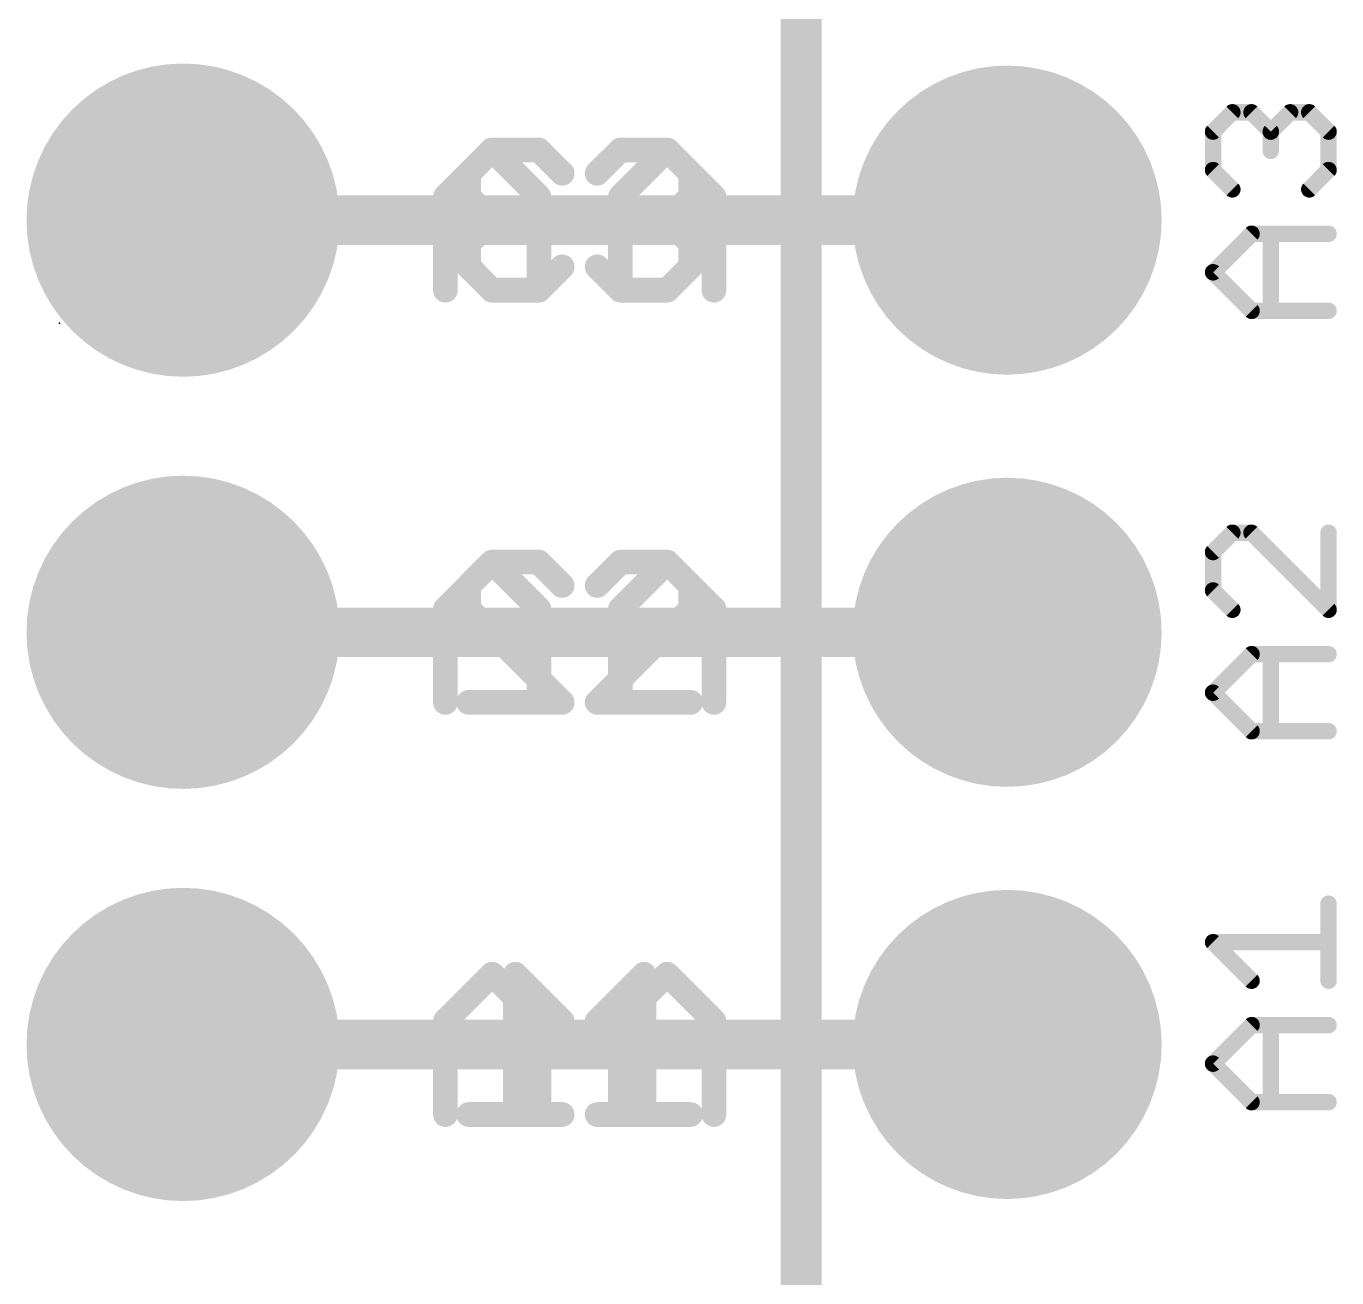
# Model space of a CAD drawing. Extents: x -30 to 77, y -16 to 37.
# Drawn here: x 5.38 to 13.46, y 4.91 to 12.62 of the extents above; entities that cross this region are included whole.
import ezdxf

# ---------------------------------------------------------------- set-up
doc = ezdxf.new("R2010")
doc.units = 0
for name, color, linetype in [('1', 12, 'CONTINUOUS'), ('17', 110, 'CONTINUOUS'), ('21', 41, 'CONTINUOUS'), ('22', 40, 'CONTINUOUS'), ('23', 53, 'CONTINUOUS'), ('51', 53, 'CONTINUOUS')]:
    doc.layers.add(name, color=color, linetype=linetype)

# ---------------------------------------------------------------- blocks, each defined once
blk = doc.blocks.new('ROUNDP')
at = {"const_width": 0.5}
blk.add_lwpolyline([(0, -0.25, 1), (0, 0.25, 1), (0, -0.25)], format="xyb", dxfattribs=at)

msp = doc.modelspace()

# ---------------------------------------------------------------- linework, layer by layer
at = {"layer": '1', "const_width": 0.3048}
for points in [[(6.35, 11.43), (11.43, 11.43)], [(6.35, 11.43), (11.43, 11.43)], [(6.35, 8.89), (11.43, 8.89)], [(6.35, 8.89), (11.43, 8.89)], [(6.35, 6.35), (11.43, 6.35)], [(6.35, 6.35), (11.43, 6.35)]]:
    msp.add_lwpolyline(points, dxfattribs=at)
at = {"layer": '1', "const_width": 0.1524}
for points in [[(6.35, 11.5062, 1), (6.35, 11.3538)], [(6.35, 11.5062, 1), (6.35, 11.3538)], [(11.43, 11.3538, 1), (11.43, 11.5062)], [(11.43, 11.3538, 1), (11.43, 11.5062)], [(6.35, 8.9662, 1), (6.35, 8.8138)], [(6.35, 8.9662, 1), (6.35, 8.8138)], [(11.43, 8.8138, 1), (11.43, 8.9662)], [(11.43, 8.8138, 1), (11.43, 8.9662)], [(6.35, 6.4262, 1), (6.35, 6.2738)], [(6.35, 6.4262, 1), (6.35, 6.2738)], [(11.43, 6.2738, 1), (11.43, 6.4262)], [(11.43, 6.2738, 1), (11.43, 6.4262)]]:
    msp.add_lwpolyline(points, format="xyb", dxfattribs=at)
at = {"layer": '21'}
for points, const_width in [([(10.16, 2.54), (10.16, 35.56)], 0.254), ([(7.9672, 11.5744), (8.2553, 11.8625)], 0.1524), ([(8.2553, 11.8625), (8.5434, 11.5744)], 0.1524), ([(8.9027, 11.7185), (9.0468, 11.8625)], 0.1524), ([(9.0468, 11.8625), (9.3349, 11.8625)], 0.1524), ([(9.3349, 11.8625), (9.4789, 11.7185)], 0.1524), ([(9.4789, 11.7185), (9.4789, 11.5744)], 0.1524), ([(7.9672, 10.9982), (7.9672, 11.5744)], 0.1524), ([(8.5434, 11.5744), (8.5434, 10.9982)], 0.1524), ([(9.4789, 11.5744), (9.3349, 11.4304)], 0.1524), ([(7.9672, 11.4304), (8.5434, 11.4304)], 0.1524), ([(9.3349, 11.4304), (9.1908, 11.4304)], 0.1524), ([(9.3349, 11.4304), (9.4789, 11.2863)], 0.1524), ([(9.4789, 11.2863), (9.4789, 11.1423)], 0.1524), ([(9.0468, 10.9982), (8.9027, 11.1423)], 0.1524), ([(9.4789, 11.1423), (9.3349, 10.9982)], 0.1524), ([(9.3349, 10.9982), (9.0468, 10.9982)], 0.1524), ([(7.9672, 9.0344), (8.2553, 9.3225)], 0.1524), ([(8.2553, 9.3225), (8.5434, 9.0344)], 0.1524), ([(9.0468, 9.3225), (8.9027, 9.1785)], 0.1524), ([(9.3349, 9.3225), (9.0468, 9.3225)], 0.1524), ([(9.4789, 9.1785), (9.3349, 9.3225)], 0.1524), ([(9.4789, 9.0344), (9.4789, 9.1785)], 0.1524), ([(7.9672, 8.4582), (7.9672, 9.0344)], 0.1524), ([(8.5434, 9.0344), (8.5434, 8.4582)], 0.1524), ([(8.9027, 8.4582), (9.4789, 9.0344)], 0.1524), ([(7.9672, 8.8904), (8.5434, 8.8904)], 0.1524), ([(9.4789, 8.4582), (8.9027, 8.4582)], 0.1524), ([(7.9672, 6.4944), (8.2553, 6.7825)], 0.1524), ([(8.2553, 6.7825), (8.5434, 6.4944)], 0.1524), ([(8.9027, 6.4944), (9.1908, 6.7825)], 0.1524), ([(9.1908, 6.7825), (9.1908, 5.9182)], 0.1524), ([(7.9672, 5.9182), (7.9672, 6.4944)], 0.1524), ([(8.5434, 6.4944), (8.5434, 5.9182)], 0.1524), ([(7.9672, 6.3504), (8.5434, 6.3504)], 0.1524), ([(8.9027, 5.9182), (9.4789, 5.9182)], 0.1524)]:
    msp.add_lwpolyline(points, dxfattribs=dict(at, const_width=const_width))
at = {"layer": '21', "const_width": 0.0762}
for points in [[(8.2822, 11.8895, 1), (8.2284, 11.8356)], [(8.2822, 11.8356, 1), (8.2284, 11.8895)], [(9.0468, 11.9006, 1), (9.0468, 11.8244)], [(9.0737, 11.8356, 1), (9.0198, 11.8895)], [(9.3618, 11.8895, 1), (9.3079, 11.8356)], [(9.3349, 11.8244, 1), (9.3349, 11.9006)], [(8.8758, 11.7454, 1), (8.9296, 11.6915)], [(9.517, 11.7185, 1), (9.4408, 11.7185)], [(9.452, 11.6915, 1), (9.5059, 11.7454)], [(7.9402, 11.6014, 1), (7.9941, 11.5475)], [(8.0053, 11.5744, 1), (7.9291, 11.5744)], [(8.5815, 11.5744, 1), (8.5053, 11.5744)], [(8.5165, 11.5475, 1), (8.5703, 11.6014)], [(9.5059, 11.5475, 1), (9.452, 11.6014)], [(9.4408, 11.5744, 1), (9.517, 11.5744)], [(7.9672, 11.4685, 1), (7.9672, 11.3923)], [(8.5434, 11.3923, 1), (8.5434, 11.4685)], [(9.1908, 11.4685, 1), (9.1908, 11.3923)], [(9.3618, 11.4573, 1), (9.3079, 11.4034)], [(9.3079, 11.4573, 1), (9.3618, 11.4034)], [(9.3349, 11.3923, 1), (9.3349, 11.4685)], [(9.517, 11.2863, 1), (9.4408, 11.2863)], [(9.452, 11.2594, 1), (9.5059, 11.3133)], [(8.9296, 11.1692, 1), (8.8758, 11.1153)], [(9.4408, 11.1423, 1), (9.517, 11.1423)], [(9.5059, 11.1153, 1), (9.452, 11.1692)], [(9.0468, 11.0363, 1), (9.0468, 10.9601)], [(9.3349, 10.9601, 1), (9.3349, 11.0363)], [(7.9291, 10.9982, 1), (8.0053, 10.9982)], [(8.5053, 10.9982, 1), (8.5815, 10.9982)], [(9.0198, 10.9713, 1), (9.0737, 11.0251)], [(9.3079, 11.0251, 1), (9.3618, 10.9713)], [(8.2822, 9.3495, 1), (8.2284, 9.2956)], [(8.2822, 9.2956, 1), (8.2284, 9.3495)], [(9.0468, 9.3606, 1), (9.0468, 9.2844)], [(9.0737, 9.2956, 1), (9.0198, 9.3495)], [(9.3618, 9.3495, 1), (9.3079, 9.2956)], [(9.3349, 9.2844, 1), (9.3349, 9.3606)], [(8.8758, 9.2054, 1), (8.9296, 9.1515)], [(9.517, 9.1785, 1), (9.4408, 9.1785)], [(9.452, 9.1515, 1), (9.5059, 9.2054)], [(7.9402, 9.0614, 1), (7.9941, 9.0075)], [(8.0053, 9.0344, 1), (7.9291, 9.0344)], [(8.5815, 9.0344, 1), (8.5053, 9.0344)], [(8.5165, 9.0075, 1), (8.5703, 9.0614)], [(9.4408, 9.0344, 1), (9.517, 9.0344)], [(9.5059, 9.0075, 1), (9.452, 9.0614)], [(7.9672, 8.9285, 1), (7.9672, 8.8523)], [(8.5434, 8.8523, 1), (8.5434, 8.9285)], [(7.9291, 8.4582, 1), (8.0053, 8.4582)], [(8.5053, 8.4582, 1), (8.5815, 8.4582)], [(8.9027, 8.4963, 1), (8.9027, 8.4201)], [(8.8758, 8.4851, 1), (8.9296, 8.4313)], [(9.4789, 8.4201, 1), (9.4789, 8.4963)], [(8.2822, 6.8095, 1), (8.2284, 6.7556)], [(8.2822, 6.7556, 1), (8.2284, 6.8095)], [(9.2289, 6.7825, 1), (9.1527, 6.7825)], [(9.2178, 6.7556, 1), (9.1639, 6.8095)], [(7.9402, 6.5214, 1), (7.9941, 6.4675)], [(8.0053, 6.4944, 1), (7.9291, 6.4944)], [(8.5815, 6.4944, 1), (8.5053, 6.4944)], [(8.5165, 6.4675, 1), (8.5703, 6.5214)], [(8.8758, 6.5214, 1), (8.9296, 6.4675)], [(7.9672, 6.3885, 1), (7.9672, 6.3123)], [(8.5434, 6.3123, 1), (8.5434, 6.3885)], [(8.9027, 5.9563, 1), (8.9027, 5.8801)], [(9.4789, 5.8801, 1), (9.4789, 5.9563)], [(7.9291, 5.9182, 1), (8.0053, 5.9182)], [(8.5053, 5.9182, 1), (8.5815, 5.9182)], [(9.1527, 5.9182, 1), (9.2289, 5.9182)]]:
    msp.add_lwpolyline(points, format="xyb", dxfattribs=at)
at = {"layer": '22', "const_width": 0.1524}
for points in [[(8.2546, 11.8625), (8.1106, 11.7185)], [(8.5427, 11.8625), (8.2546, 11.8625)], [(8.6868, 11.7185), (8.5427, 11.8625)], [(9.3342, 11.8625), (9.0461, 11.5744)], [(9.6223, 11.5744), (9.3342, 11.8625)], [(8.1106, 11.7185), (8.1106, 11.5744)], [(8.1106, 11.5744), (8.2546, 11.4304)], [(9.0461, 11.5744), (9.0461, 10.9982)], [(9.6223, 10.9982), (9.6223, 11.5744)], [(8.2546, 11.4304), (8.1106, 11.2863)], [(8.2546, 11.4304), (8.3987, 11.4304)], [(9.6223, 11.4304), (9.0461, 11.4304)], [(8.1106, 11.2863), (8.1106, 11.1423)], [(8.1106, 11.1423), (8.2546, 10.9982)], [(8.5427, 10.9982), (8.6868, 11.1423)], [(8.2546, 10.9982), (8.5427, 10.9982)], [(8.1106, 9.1785), (8.2546, 9.3225)], [(8.2546, 9.3225), (8.5427, 9.3225)], [(8.5427, 9.3225), (8.6868, 9.1785)], [(9.3342, 9.3225), (9.0461, 9.0344)], [(9.6223, 9.0344), (9.3342, 9.3225)], [(8.1106, 9.0344), (8.1106, 9.1785)], [(8.6868, 8.4582), (8.1106, 9.0344)], [(9.0461, 9.0344), (9.0461, 8.4582)], [(9.6223, 8.4582), (9.6223, 9.0344)], [(9.6223, 8.8904), (9.0461, 8.8904)], [(8.1106, 8.4582), (8.6868, 8.4582)], [(8.6868, 6.4944), (8.3987, 6.7825)], [(8.3987, 6.7825), (8.3987, 5.9182)], [(9.3342, 6.7825), (9.0461, 6.4944)], [(9.6223, 6.4944), (9.3342, 6.7825)], [(9.0461, 6.4944), (9.0461, 5.9182)], [(9.6223, 5.9182), (9.6223, 6.4944)], [(9.6223, 6.3504), (9.0461, 6.3504)], [(8.6868, 5.9182), (8.1106, 5.9182)]]:
    msp.add_lwpolyline(points, dxfattribs=at)
at = {"layer": '22', "const_width": 0.0762}
for points in [[(8.2546, 11.9006, 1), (8.2546, 11.8244)], [(8.2816, 11.8356, 1), (8.2277, 11.8895)], [(8.5697, 11.8895, 1), (8.5158, 11.8356)], [(8.5427, 11.8244, 1), (8.5427, 11.9006)], [(9.3611, 11.8895, 1), (9.3073, 11.8356)], [(9.3611, 11.8356, 1), (9.3073, 11.8895)], [(8.0836, 11.7454, 1), (8.1375, 11.6915)], [(8.1487, 11.7185, 1), (8.0725, 11.7185)], [(8.6599, 11.6915, 1), (8.7137, 11.7454)], [(8.1375, 11.6014, 1), (8.0836, 11.5475)], [(9.0842, 11.5744, 1), (9.008, 11.5744)], [(9.0192, 11.6014, 1), (9.073, 11.5475)], [(9.6604, 11.5744, 1), (9.5842, 11.5744)], [(9.5954, 11.5475, 1), (9.6493, 11.6014)], [(8.0725, 11.5744, 1), (8.1487, 11.5744)], [(8.2546, 11.4685, 1), (8.2546, 11.3923)], [(8.2816, 11.4034, 1), (8.2277, 11.4573)], [(8.2277, 11.4034, 1), (8.2816, 11.4573)], [(8.3987, 11.3923, 1), (8.3987, 11.4685)], [(9.0461, 11.4685, 1), (9.0461, 11.3923)], [(9.6223, 11.3923, 1), (9.6223, 11.4685)], [(8.0836, 11.3133, 1), (8.1375, 11.2594)], [(8.1487, 11.2863, 1), (8.0725, 11.2863)], [(8.1375, 11.1692, 1), (8.0836, 11.1153)], [(8.0725, 11.1423, 1), (8.1487, 11.1423)], [(8.7137, 11.1153, 1), (8.6599, 11.1692)], [(8.2546, 11.0363, 1), (8.2546, 10.9601)], [(8.5427, 10.9601, 1), (8.5427, 11.0363)], [(8.2277, 10.9713, 1), (8.2816, 11.0251)], [(8.5158, 11.0251, 1), (8.5697, 10.9713)], [(9.008, 10.9982, 1), (9.0842, 10.9982)], [(9.5842, 10.9982, 1), (9.6604, 10.9982)], [(8.2546, 9.3606, 1), (8.2546, 9.2844)], [(8.2816, 9.2956, 1), (8.2277, 9.3495)], [(8.5697, 9.3495, 1), (8.5158, 9.2956)], [(8.5427, 9.2844, 1), (8.5427, 9.3606)], [(9.3611, 9.3495, 1), (9.3073, 9.2956)], [(9.3611, 9.2956, 1), (9.3073, 9.3495)], [(8.0836, 9.2054, 1), (8.1375, 9.1515)], [(8.1487, 9.1785, 1), (8.0725, 9.1785)], [(8.6599, 9.1515, 1), (8.7137, 9.2054)], [(8.1375, 9.0614, 1), (8.0836, 9.0075)], [(8.0725, 9.0344, 1), (8.1487, 9.0344)], [(9.0842, 9.0344, 1), (9.008, 9.0344)], [(9.0192, 9.0614, 1), (9.073, 9.0075)], [(9.6604, 9.0344, 1), (9.5842, 9.0344)], [(9.5954, 9.0075, 1), (9.6493, 9.0614)], [(9.0461, 8.9285, 1), (9.0461, 8.8523)], [(9.6223, 8.8523, 1), (9.6223, 8.9285)], [(8.1106, 8.4963, 1), (8.1106, 8.4201)], [(8.6599, 8.4313, 1), (8.7137, 8.4851)], [(8.6868, 8.4201, 1), (8.6868, 8.4963)], [(9.008, 8.4582, 1), (9.0842, 8.4582)], [(9.5842, 8.4582, 1), (9.6604, 8.4582)], [(8.4256, 6.8095, 1), (8.3717, 6.7556)], [(8.4368, 6.7825, 1), (8.3606, 6.7825)], [(9.3611, 6.8095, 1), (9.3073, 6.7556)], [(9.3611, 6.7556, 1), (9.3073, 6.8095)], [(8.6599, 6.4675, 1), (8.7137, 6.5214)], [(9.0842, 6.4944, 1), (9.008, 6.4944)], [(9.0192, 6.5214, 1), (9.073, 6.4675)], [(9.6604, 6.4944, 1), (9.5842, 6.4944)], [(9.5954, 6.4675, 1), (9.6493, 6.5214)], [(9.0461, 6.3885, 1), (9.0461, 6.3123)], [(9.6223, 6.3123, 1), (9.6223, 6.3885)], [(8.1106, 5.9563, 1), (8.1106, 5.8801)], [(8.6868, 5.8801, 1), (8.6868, 5.9563)], [(8.3606, 5.9182, 1), (8.4368, 5.9182)], [(9.008, 5.9182, 1), (9.0842, 5.9182)], [(9.5842, 5.9182, 1), (9.6604, 5.9182)]]:
    msp.add_lwpolyline(points, format="xyb", dxfattribs=at)
at = {"layer": '23'}
msp.add_point((5.588, 10.795), dxfattribs=at)
at = {"layer": '51', "const_width": 0.1016}
for points in [[(12.6994, 11.9755), (12.818, 12.0942)], [(12.818, 12.0942), (12.9367, 12.0942)], [(12.9367, 12.0942), (13.0553, 11.9755)], [(13.0553, 11.9755), (13.1739, 12.0942)], [(13.1739, 12.0942), (13.2926, 12.0942)], [(13.2926, 12.0942), (13.4112, 11.9755)], [(12.6994, 11.7383), (12.6994, 11.9755)], [(13.0553, 11.9755), (13.0553, 11.8569)], [(13.4112, 11.9755), (13.4112, 11.7383)], [(12.818, 11.6196), (12.6994, 11.7383)], [(13.4112, 11.7383), (13.2926, 11.6196)], [(12.6994, 11.1085), (12.9367, 11.3457)], [(12.9367, 11.3457), (13.4112, 11.3457)], [(13.0553, 10.8712), (13.0553, 11.3457)], [(12.9367, 10.8712), (12.6994, 11.1085)], [(13.4112, 10.8712), (12.9367, 10.8712)], [(12.818, 9.5034), (12.6994, 9.3847)], [(12.9367, 9.5034), (12.818, 9.5034)], [(13.4112, 9.0288), (12.9367, 9.5034)], [(13.4112, 9.5034), (13.4112, 9.0288)], [(12.6994, 9.3847), (12.6994, 9.1475)], [(12.6994, 9.1475), (12.818, 9.0288)], [(12.6994, 8.5177), (12.9367, 8.7549)], [(12.9367, 8.7549), (13.4112, 8.7549)], [(13.0553, 8.2804), (13.0553, 8.7549)], [(12.9367, 8.2804), (12.6994, 8.5177)], [(13.4112, 8.2804), (12.9367, 8.2804)], [(13.4112, 6.7428), (13.4112, 7.2174)], [(12.9367, 6.7428), (12.6994, 6.9801)], [(12.6994, 6.9801), (13.4112, 6.9801)], [(12.6994, 6.2317), (12.9367, 6.4689)], [(12.9367, 6.4689), (13.4112, 6.4689)], [(13.0553, 5.9944), (13.0553, 6.4689)], [(12.9367, 5.9944), (12.6994, 6.2317)], [(13.4112, 5.9944), (12.9367, 5.9944)]]:
    msp.add_lwpolyline(points, dxfattribs=at)
at = {"layer": '51', "const_width": 0.0508}
for points in [[(12.818, 12.1196, 1), (12.818, 12.0688)], [(12.836, 12.0762, 1), (12.8001, 12.1121)], [(12.9546, 12.1121, 1), (12.9187, 12.0762)], [(12.9367, 12.0688, 1), (12.9367, 12.1196)], [(13.1739, 12.1196, 1), (13.1739, 12.0688)], [(13.1919, 12.0762, 1), (13.156, 12.1121)], [(13.3105, 12.1121, 1), (13.2746, 12.0762)], [(13.2926, 12.0688, 1), (13.2926, 12.1196)], [(12.7248, 11.9755, 1), (12.674, 11.9755)], [(12.6814, 11.9935, 1), (12.7174, 11.9576)], [(13.0807, 11.9755, 1), (13.0299, 11.9755)], [(13.0373, 11.9935, 1), (13.0733, 11.9576)], [(13.0373, 11.9576, 1), (13.0733, 11.9935)], [(13.4366, 11.9755, 1), (13.3858, 11.9755)], [(13.3932, 11.9576, 1), (13.4292, 11.9935)], [(13.0299, 11.8569, 1), (13.0807, 11.8569)], [(12.7174, 11.7562, 1), (12.6814, 11.7203)], [(12.674, 11.7383, 1), (12.7248, 11.7383)], [(13.3858, 11.7383, 1), (13.4366, 11.7383)], [(13.4292, 11.7203, 1), (13.3932, 11.7562)], [(12.8001, 11.6017, 1), (12.836, 11.6376)], [(13.2746, 11.6376, 1), (13.3105, 11.6017)], [(12.9367, 11.3711, 1), (12.9367, 11.3203)], [(12.9546, 11.3278, 1), (12.9187, 11.3637)], [(13.0807, 11.3457, 1), (13.0299, 11.3457)], [(13.4112, 11.3203, 1), (13.4112, 11.3711)], [(12.7174, 11.1264, 1), (12.6814, 11.0905)], [(12.6814, 11.1264, 1), (12.7174, 11.0905)], [(12.9367, 10.8966, 1), (12.9367, 10.8458)], [(12.9187, 10.8532, 1), (12.9546, 10.8892)], [(13.4112, 10.8458, 1), (13.4112, 10.8966)], [(13.0299, 10.8712, 1), (13.0807, 10.8712)], [(12.818, 9.5288, 1), (12.818, 9.478)], [(12.836, 9.4854, 1), (12.8001, 9.5213)], [(12.9546, 9.5213, 1), (12.9187, 9.4854)], [(12.9367, 9.478, 1), (12.9367, 9.5288)], [(13.4366, 9.5034, 1), (13.3858, 9.5034)], [(12.7248, 9.3847, 1), (12.674, 9.3847)], [(12.6814, 9.4027, 1), (12.7174, 9.3668)], [(12.7174, 9.1654, 1), (12.6814, 9.1295)], [(12.674, 9.1475, 1), (12.7248, 9.1475)], [(12.8001, 9.0109, 1), (12.836, 9.0468)], [(13.3858, 9.0288, 1), (13.4366, 9.0288)], [(13.3932, 9.0109, 1), (13.4292, 9.0468)], [(12.9367, 8.7803, 1), (12.9367, 8.7295)], [(12.9546, 8.737, 1), (12.9187, 8.7729)], [(13.0807, 8.7549, 1), (13.0299, 8.7549)], [(13.4112, 8.7295, 1), (13.4112, 8.7803)], [(12.7174, 8.5356, 1), (12.6814, 8.4997)], [(12.6814, 8.5356, 1), (12.7174, 8.4997)], [(12.9367, 8.3058, 1), (12.9367, 8.255)], [(12.9187, 8.2624, 1), (12.9546, 8.2984)], [(13.4112, 8.255, 1), (13.4112, 8.3058)], [(13.0299, 8.2804, 1), (13.0807, 8.2804)], [(13.4366, 7.2174, 1), (13.3858, 7.2174)], [(12.7174, 6.998, 1), (12.6814, 6.9621)], [(12.6994, 7.0055, 1), (12.6994, 6.9547)], [(13.4112, 6.9547, 1), (13.4112, 7.0055)], [(12.9187, 6.7249, 1), (12.9546, 6.7608)], [(13.3858, 6.7428, 1), (13.4366, 6.7428)], [(12.9367, 6.4943, 1), (12.9367, 6.4435)], [(12.9546, 6.451, 1), (12.9187, 6.4869)], [(13.0807, 6.4689, 1), (13.0299, 6.4689)], [(13.4112, 6.4435, 1), (13.4112, 6.4943)], [(12.7174, 6.2496, 1), (12.6814, 6.2137)], [(12.6814, 6.2496, 1), (12.7174, 6.2137)], [(12.9367, 6.0198, 1), (12.9367, 5.969)], [(12.9187, 5.9764, 1), (12.9546, 6.0124)], [(13.0299, 5.9944, 1), (13.0807, 5.9944)], [(13.4112, 5.969, 1), (13.4112, 6.0198)]]:
    msp.add_lwpolyline(points, format="xyb", dxfattribs=at)

# ---------------------------------------------------------------- block references
at = {"layer": '17', "xscale": 1.9304, "yscale": 1.9304, "rotation": 0.1}
for p in [(6.35, 11.43), (6.35, 11.43), (6.35, 8.89), (6.35, 8.89), (6.35, 6.35), (6.35, 6.35)]:
    msp.add_blockref('ROUNDP', p, dxfattribs=at)
at = {"layer": '17', "xscale": 1.905, "yscale": 1.905}
for p in [(11.43, 11.43), (11.43, 11.43), (11.43, 8.89), (11.43, 8.89), (11.43, 6.35), (11.43, 6.35)]:
    msp.add_blockref('ROUNDP', p, dxfattribs=at)

doc.saveas('drawing.dxf')
